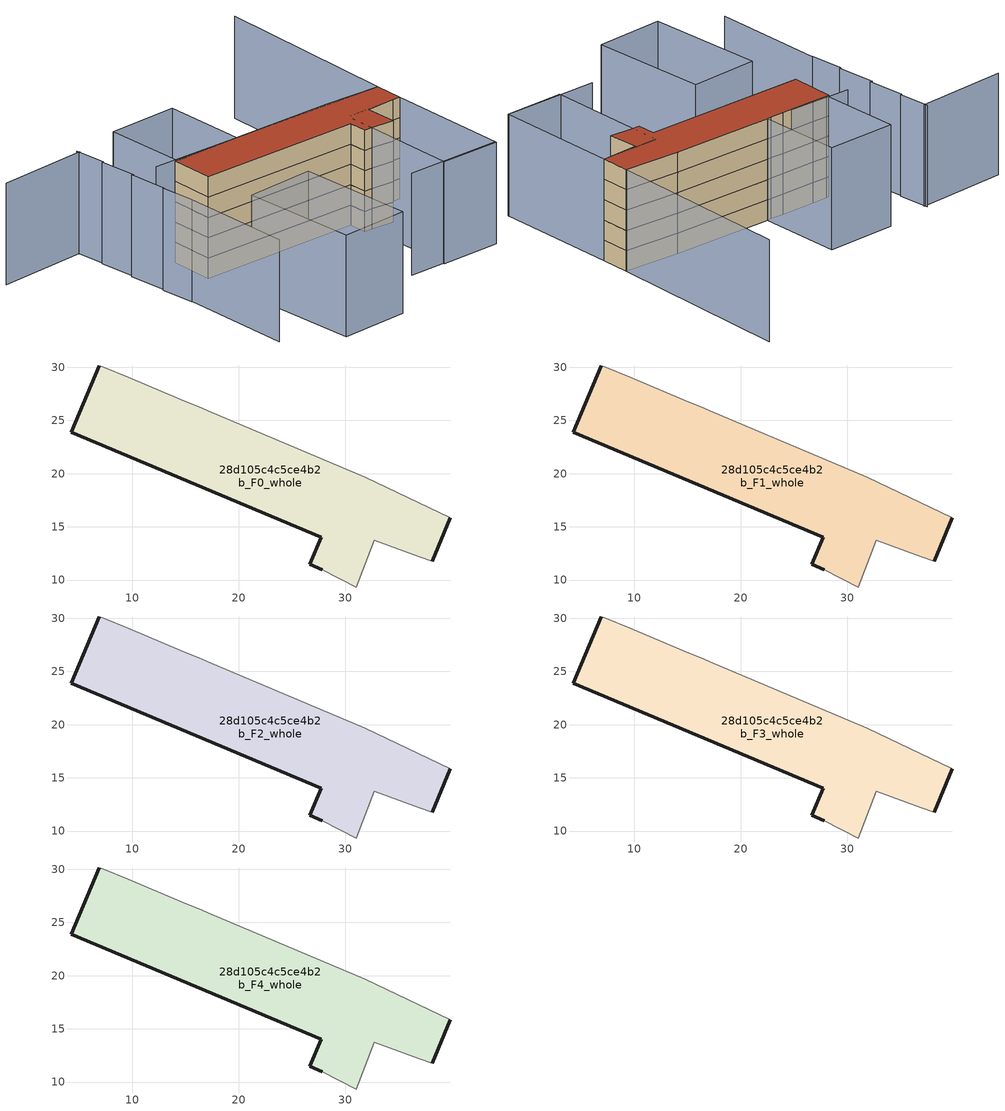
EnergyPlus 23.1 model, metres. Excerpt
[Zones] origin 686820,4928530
28d105c4c5ce4b2b_F0_whole
 floor ground (EU_floor_Construction): 31.9,19.68 39.87,15.84 38.18,11.75 36.98,12.2 32.73,13.75 31.04,9.34 27.85,10.98 26.67,11.47 27.75,14.02 4.27,23.91 6.88,30.12 7.3,30.02 9.6,29.05 14.6,26.95 16.56,26.13 17.09,25.91 z0
 wall outside (EU_wall_Construction): 6.88,30.12 4.27,23.91 27.75,14.02 26.67,11.47 27.85,10.98 / 38.18,11.75 39.87,15.84 z0:3
 wall adiabatic (EU_wall_Construction): 27.85,10.98 31.04,9.34 32.73,13.75 36.98,12.2 38.18,11.75 / 39.87,15.84 31.9,19.68 17.09,25.91 16.56,26.13 14.6,26.95 9.6,29.05 7.3,30.02 6.88,30.12 z0:3
28d105c4c5ce4b2b_F1_whole
 floor to 28d105c4c5ce4b2b_F0_whole (EU_floor_Construction): 31.9,19.68 39.87,15.84 38.18,11.75 36.98,12.2 32.73,13.75 31.04,9.34 27.85,10.98 26.67,11.47 27.75,14.02 4.27,23.91 6.88,30.12 7.3,30.02 9.6,29.05 14.6,26.95 16.56,26.13 17.09,25.91 z3
 wall outside (EU_wall_Construction): 6.88,30.12 4.27,23.91 27.75,14.02 26.67,11.47 27.85,10.98 / 38.18,11.75 39.87,15.84 z3:6
 wall adiabatic (EU_wall_Construction): 27.85,10.98 31.04,9.34 32.73,13.75 36.98,12.2 38.18,11.75 / 39.87,15.84 31.9,19.68 17.09,25.91 16.56,26.13 14.6,26.95 9.6,29.05 7.3,30.02 6.88,30.12 z3:6
28d105c4c5ce4b2b_F2_whole
 floor to 28d105c4c5ce4b2b_F1_whole (EU_floor_Construction): 31.9,19.68 39.87,15.84 38.18,11.75 36.98,12.2 32.73,13.75 31.04,9.34 27.85,10.98 26.67,11.47 27.75,14.02 4.27,23.91 6.88,30.12 7.3,30.02 9.6,29.05 14.6,26.95 16.56,26.13 17.09,25.91 z6
 wall outside (EU_wall_Construction): 6.88,30.12 4.27,23.91 27.75,14.02 26.67,11.47 27.85,10.98 / 38.18,11.75 39.87,15.84 z6:9
 wall adiabatic (EU_wall_Construction): 27.85,10.98 31.04,9.34 32.73,13.75 36.98,12.2 38.18,11.75 / 39.87,15.84 31.9,19.68 17.09,25.91 16.56,26.13 14.6,26.95 9.6,29.05 7.3,30.02 6.88,30.12 z6:9
28d105c4c5ce4b2b_F3_whole
 floor to 28d105c4c5ce4b2b_F2_whole (EU_floor_Construction): 31.9,19.68 39.87,15.84 38.18,11.75 36.98,12.2 32.73,13.75 31.04,9.34 27.85,10.98 26.67,11.47 27.75,14.02 4.27,23.91 6.88,30.12 7.3,30.02 9.6,29.05 14.6,26.95 16.56,26.13 17.09,25.91 z9
 wall outside (EU_wall_Construction): 6.88,30.12 4.27,23.91 27.75,14.02 26.67,11.47 27.85,10.98 / 38.18,11.75 39.87,15.84 z9:12
 wall adiabatic (EU_wall_Construction): 27.85,10.98 31.04,9.34 32.73,13.75 36.98,12.2 38.18,11.75 / 39.87,15.84 31.9,19.68 17.09,25.91 16.56,26.13 14.6,26.95 9.6,29.05 7.3,30.02 6.88,30.12 z9:12
28d105c4c5ce4b2b_F4_whole
 floor to 28d105c4c5ce4b2b_F3_whole (EU_floor_Construction): 31.9,19.68 39.87,15.84 38.18,11.75 36.98,12.2 32.73,13.75 31.04,9.34 27.85,10.98 26.67,11.47 27.75,14.02 4.27,23.91 6.88,30.12 7.3,30.02 9.6,29.05 14.6,26.95 16.56,26.13 17.09,25.91 z12
 wall outside (EU_wall_Construction): 6.88,30.12 4.27,23.91 27.75,14.02 26.67,11.47 27.85,10.98 / 38.18,11.75 39.87,15.84 z12:15
 wall adiabatic (EU_wall_Construction): 27.85,10.98 31.04,9.34 32.73,13.75 36.98,12.2 38.18,11.75 / 39.87,15.84 31.9,19.68 17.09,25.91 16.56,26.13 14.6,26.95 9.6,29.05 7.3,30.02 6.88,30.12 z12:15
 roof outside (EU_roof_Construction): 38.18,11.75 39.87,15.84 31.9,19.68 17.09,25.91 16.56,26.13 14.6,26.95 9.6,29.05 7.3,30.02 6.88,30.12 4.27,23.91 27.75,14.02 26.67,11.47 27.85,10.98 31.04,9.34 32.73,13.75 36.98,12.2 z15
shading: 17.05,-0.14 30.88,-5.92 / 51.76,42.75 39.87,15.84 / 39.87,15.84 4.15,31.63 / 4.09,42.95 -9.24,47.49 / -3.25,22.81 -9.66,6.73 / -1.65,27.8 -3.29,22.8 / 0.43,33.42 -1.45,27.72 / 2.4,38.76 0.61,33.22 / 4.08,43.33 2.59,38.7 / 38.18,11.75 30.84,-6.02 / 30.84,-6.02 22.21,-2.45 / 22.21,-2.45 29.55,15.32 / 29.55,15.32 38.18,11.75 / 11.6,12.63 5.52,-4.29 / 5.52,-4.29 -4.51,-0.69 / -4.51,-0.69 1.57,16.23 / 1.57,16.23 11.6,12.63 / 21.82,37.69 17.16,25.88 / 17.16,25.88 7.12,29.84 / 7.12,29.84 11.77,41.65 / 11.77,41.65 21.82,37.69 z0:15
[Building]
EU S2 Campaign: North Axis=0; Terrain=City; Solar Distribution=FullExterior
[Site:Location]
Bologna: Latitude=44.5; Longitude=11.25; Time Zone=1; Elevation=37
[SizingPeriod:WeatherFileDays]
AnnualSizingPeriod: Begin Month=1; Begin Day of Month=1; End Month=12; End Day of Month=31; Day of Week for Start Day=Monday; Use Weather File Daylight Saving Period=No; Use Weather File Rain and Snow Indicators=No
[MATERIAL]
EU_InternalMass_Material: Roughness=MediumRough; Thickness=0.1; Conductivity=1; Density=1800; Specific Heat=900; Thermal Absorptance=0.9; Solar Absorptance=0.7; Visible Absorptance=0.7
[MATERIAL:NOMASS] Roughness=MediumRough; Thermal Absorptance=0.9; Solar Absorptance=0.7; Visible Absorptance=0.7
Name | Thermal Resistance
EU_wall_NoMass | 0.905828
EU_roof_NoMass | 0.37593
EU_floor_NoMass | 0.67114
[CONSTRUCTION]
EU_wall_Construction: EU_wall_NoMass
EU_roof_Construction: EU_roof_NoMass
EU_floor_Construction: EU_floor_NoMass
EU_InternalMass_Construction: EU_InternalMass_Material
[ZONE] Type=1; Multiplier=1; Ceiling Height=autocalculate; Floor Area=autocalculate; Part of Total Floor Area=Yes
Name | Volume
28d105c4c5ce4b2b_F0_whole | 739.49
28d105c4c5ce4b2b_F1_whole; 28d105c4c5ce4b2b_F2_whole; 28d105c4c5ce4b2b_F3_whole; 28d105c4c5ce4b2b_F4_whole | 739.488
[INTERNALMASS] Construction=EU_InternalMass_Construction; Surface Area=246.496
Name | Zone or ZoneList
28d105c4c5ce4b2b_F0_whole_EU_InternalMass | 28d105c4c5ce4b2b_F0_whole
28d105c4c5ce4b2b_F1_whole_EU_InternalMass | 28d105c4c5ce4b2b_F1_whole
28d105c4c5ce4b2b_F2_whole_EU_InternalMass | 28d105c4c5ce4b2b_F2_whole
28d105c4c5ce4b2b_F3_whole_EU_InternalMass | 28d105c4c5ce4b2b_F3_whole
28d105c4c5ce4b2b_F4_whole_EU_InternalMass | 28d105c4c5ce4b2b_F4_whole
[OTHEREQUIPMENT] Fuel Type=Electricity; Design Level Calculation Method=Watts/Area; Power per Zone Floor Area=1; Fraction Latent=0; Fraction Radiant=0; Fraction Lost=0; Carbon Dioxide Generation Rate=0; EndUse Subcategory=EU_Step8_InternalGains
Name | Zone or ZoneList or Space or SpaceList | Schedule
EU_Step8_InternalGain_28d105c4c5ce4b2b_F0_whole_f000 | 28d105c4c5ce4b2b_F0_whole | EU_Step8_GainSchedule_28d105c4c5ce4b2b_F0_whole_f000
EU_Step8_InternalGain_28d105c4c5ce4b2b_F1_whole_f000 | 28d105c4c5ce4b2b_F1_whole | EU_Step8_GainSchedule_28d105c4c5ce4b2b_F1_whole_f000
EU_Step8_InternalGain_28d105c4c5ce4b2b_F2_whole_f000 | 28d105c4c5ce4b2b_F2_whole | EU_Step8_GainSchedule_28d105c4c5ce4b2b_F2_whole_f000
EU_Step8_InternalGain_28d105c4c5ce4b2b_F3_whole_f000 | 28d105c4c5ce4b2b_F3_whole | EU_Step8_GainSchedule_28d105c4c5ce4b2b_F3_whole_f000
EU_Step8_InternalGain_28d105c4c5ce4b2b_F4_whole_f000 | 28d105c4c5ce4b2b_F4_whole | EU_Step8_GainSchedule_28d105c4c5ce4b2b_F4_whole_f000
[ZONEVENTILATION:DESIGNFLOWRATE] Schedule=EU_AlwaysOn; Design Flow Rate Calculation Method=AirChanges/Hour; Air Changes per Hour=0.73129; Ventilation Type=Natural; Fan Pressure Rise=0; Fan Total Efficiency=1; Constant Term Coefficient=1; Temperature Term Coefficient=0; Velocity Term Coefficient=0; Velocity Squared Term Coefficient=0; Minimum Indoor Temperature=-100; Maximum Indoor Temperature=100; Delta Temperature=-100; Minimum Outdoor Temperature=-100; Maximum Outdoor Temperature=100; Maximum Wind Speed=40
Name | Zone or ZoneList or Space or SpaceList
EU_ConstantAir_28d105c4c5ce4b2b_F0_whole | 28d105c4c5ce4b2b_F0_whole
EU_ConstantAir_28d105c4c5ce4b2b_F1_whole | 28d105c4c5ce4b2b_F1_whole
EU_ConstantAir_28d105c4c5ce4b2b_F2_whole | 28d105c4c5ce4b2b_F2_whole
EU_ConstantAir_28d105c4c5ce4b2b_F3_whole | 28d105c4c5ce4b2b_F3_whole
EU_ConstantAir_28d105c4c5ce4b2b_F4_whole | 28d105c4c5ce4b2b_F4_whole
[HVACTEMPLATE:THERMOSTAT] Constant Heating Setpoint=20; Constant Cooling Setpoint=50
EU_HeatOnly_28d105c4c5ce4b2b_F0_whole; EU_HeatOnly_28d105c4c5ce4b2b_F1_whole; EU_HeatOnly_28d105c4c5ce4b2b_F2_whole; EU_HeatOnly_28d105c4c5ce4b2b_F3_whole; EU_HeatOnly_28d105c4c5ce4b2b_F4_whole
[HVACTEMPLATE:ZONE:IDEALLOADSAIRSYSTEM] System Availability Schedule=EU_AlwaysOn; Maximum Heating Supply Air Temperature=50; Minimum Cooling Supply Air Temperature=13; Maximum Heating Supply Air Humidity Ratio=0.0156; Minimum Cooling Supply Air Humidity Ratio=0.0077; Heating Limit=NoLimit; Cooling Limit=NoLimit; Heating Availability Schedule=EU_AlwaysOn; Cooling Availability Schedule=EU_CoolingOff; Dehumidification Control Type=ConstantSensibleHeatRatio; Cooling Sensible Heat Ratio=0.7; Dehumidification Setpoint=60; Humidification Control Type=None; Humidification Setpoint=30; Outdoor Air Method=None; Outdoor Air Flow Rate per Person=0.00944; Outdoor Air Flow Rate per Zone Floor Area=0; Outdoor Air Flow Rate per Zone=0; Demand Controlled Ventilation Type=None; Outdoor Air Economizer Type=NoEconomizer; Heat Recovery Type=None; Sensible Heat Recovery Effectiveness=0.7; Latent Heat Recovery Effectiveness=0.65
Name | Template Thermostat
28d105c4c5ce4b2b_F0_whole | EU_HeatOnly_28d105c4c5ce4b2b_F0_whole
28d105c4c5ce4b2b_F1_whole | EU_HeatOnly_28d105c4c5ce4b2b_F1_whole
28d105c4c5ce4b2b_F2_whole | EU_HeatOnly_28d105c4c5ce4b2b_F2_whole
28d105c4c5ce4b2b_F3_whole | EU_HeatOnly_28d105c4c5ce4b2b_F3_whole
28d105c4c5ce4b2b_F4_whole | EU_HeatOnly_28d105c4c5ce4b2b_F4_whole
[SIZING:ZONE] Zone Cooling Design Supply Air Temperature Input Method=SupplyAirTemperature; Zone Cooling Design Supply Air Temperature=13; Zone Heating Design Supply Air Temperature Input Method=SupplyAirTemperature; Zone Heating Design Supply Air Temperature=50; Zone Cooling Design Supply Air Humidity Ratio=0.008; Zone Heating Design Supply Air Humidity Ratio=0.008; Cooling Design Air Flow Method=DesignDay; Cooling Design Air Flow Rate=0; Cooling Minimum Air Flow per Zone Floor Area=0.000762; Cooling Minimum Air Flow=0; Cooling Minimum Air Flow Fraction=0.2; Heating Design Air Flow Method=DesignDay; Heating Design Air Flow Rate=0; Heating Maximum Air Flow per Zone Floor Area=0.002032; Heating Maximum Air Flow=0.141576; Heating Maximum Air Flow Fraction=0.3; Account for Dedicated Outdoor Air System=No; Dedicated Outdoor Air System Control Strategy=NeutralSupplyAir; Dedicated Outdoor Air Low Setpoint Temperature for Design=autosize; Dedicated Outdoor Air High Setpoint Temperature for Design=autosize; Zone Load Sizing Method=Sensible Load Only No Latent Load; Zone Latent Cooling Design Supply Air Humidity Ratio Input Method=HumidityRatioDifference; Zone Cooling Design Supply Air Humidity Ratio Difference=0.005; Zone Latent Heating Design Supply Air Humidity Ratio Input Method=HumidityRatioDifference; Zone Humidification Design Supply Air Humidity Ratio Difference=0.005
28d105c4c5ce4b2b_F0_whole; 28d105c4c5ce4b2b_F1_whole; 28d105c4c5ce4b2b_F2_whole; 28d105c4c5ce4b2b_F3_whole; 28d105c4c5ce4b2b_F4_whole
[SCHEDULE:CONSTANT]
Name | Hourly Value
EU_AlwaysOn | 1
EU_CoolingOff | 0
[SCHEDULE:FILE] Column Number=1; Rows to Skip at Top=0; Number of Hours of Data=8760; Column Separator=Comma; Interpolate to Timestep=No; Minutes per Item=60; Adjust Schedule for Daylight Savings=Yes
Name | File
EU_Step8_GainSchedule_28d105c4c5ce4b2b_F0_whole_f000 | ../../schedules/28d105c4c5ce4b2b/28d105c4c5ce4b2b_F0_whole_f000_gain.csv
EU_Step8_GainSchedule_28d105c4c5ce4b2b_F1_whole_f000 | ../../schedules/28d105c4c5ce4b2b/28d105c4c5ce4b2b_F1_whole_f000_gain.csv
EU_Step8_GainSchedule_28d105c4c5ce4b2b_F2_whole_f000 | ../../schedules/28d105c4c5ce4b2b/28d105c4c5ce4b2b_F2_whole_f000_gain.csv
EU_Step8_GainSchedule_28d105c4c5ce4b2b_F3_whole_f000 | ../../schedules/28d105c4c5ce4b2b/28d105c4c5ce4b2b_F3_whole_f000_gain.csv
EU_Step8_GainSchedule_28d105c4c5ce4b2b_F4_whole_f000 | ../../schedules/28d105c4c5ce4b2b/28d105c4c5ce4b2b_F4_whole_f000_gain.csv
